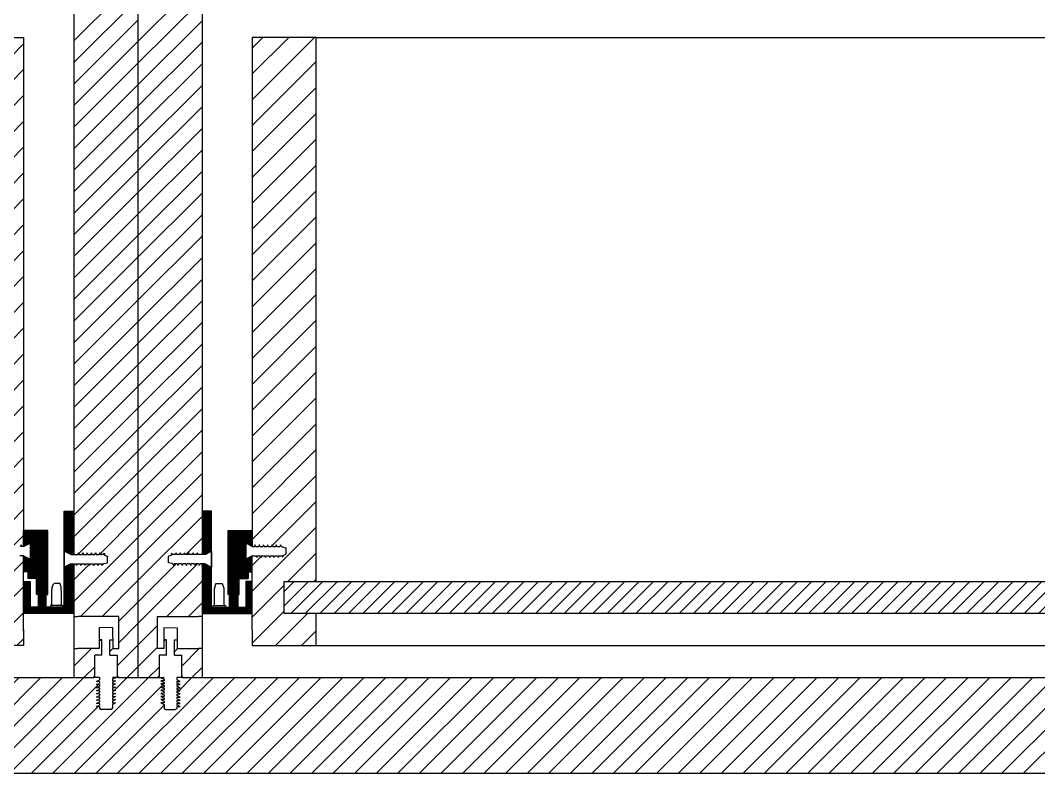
# Model space of a CAD drawing. Header units: millimetres. Extents: x 162 to 1697, y -125 to 545.
# Drawn here: x 369.55 to 401.35, y -125.15 to -101.62 of the extents above; entities that cross this region are included whole.
import ezdxf

# ---------------------------------------------------------------- set-up
doc = ezdxf.new("R2010")
doc.units = ezdxf.units.MM
doc.layers.get('0').update_dxf_attribs({"color": 255})
for name, color, linetype in [("costruzione sez cc'", 161, 'Continuous'), ('GIUNZIONI', 2, 'Continuous'), ('VITI', 2, 'Continuous')]:
    doc.layers.add(name, color=color, linetype=linetype)

msp = doc.modelspace()

# ---------------------------------------------------------------- hatches: boundary and pattern name
at = {"transparency": 33554687}
h = msp.add_hatch(dxfattribs=at)
h.set_pattern_fill('ANSI31', color=8, scale=0.18)
h.paths.add_polyline_path([(369.655, -102.151), (367.655, -102.151), (367.655, -119.151), (368.655, -119.151), (368.655, -120.151), (367.655, -120.151), (367.655, -121.151), (369.655, -121.151), (369.655, -120.651), (369.655, -118.851), (369.786, -118.851), (369.986, -118.851), (370.411, -118.851), (370.411, -117.551), (369.655, -117.551)])
edge = h.paths.add_edge_path(flags=16)
edge.add_line((368.721, -118.064), (368.606, -118.097))
edge.add_line((368.606, -118.097), (368.606, -118.283))
edge.add_spline(control_points=[(368.606, -118.283), (368.606, -118.29), (368.612, -118.298), (368.619, -118.3)], knot_values=[0, 0, 0, 0, 0.021554, 0.021554, 0.021554, 0.021554], degree=3, periodic=0)
edge.add_line((368.619, -118.3), (368.721, -118.339))
edge.add_arc((368.791, -118.151), 0.2, 249.444, 280.9611)
edge.add_line((368.829, -118.348), (368.829, -118.351))
edge.add_line((368.829, -118.351), (368.963, -118.351))
edge.add_line((368.963, -118.351), (369.097, -118.351))
edge.add_line((369.097, -118.351), (369.231, -118.351))
edge.add_line((369.231, -118.351), (369.365, -118.351))
edge.add_line((369.365, -118.351), (369.498, -118.351))
edge.add_line((369.498, -118.351), (369.655, -118.351))
edge.add_line((369.655, -118.351), (369.855, -118.451))
edge.add_line((369.855, -118.451), (369.855, -117.951))
edge.add_line((369.855, -117.951), (369.655, -118.051))
edge.add_line((369.655, -118.051), (369.587, -118.051))
edge.add_line((369.587, -118.051), (369.453, -118.051))
edge.add_line((369.453, -118.051), (369.319, -118.051))
edge.add_line((369.319, -118.051), (369.186, -118.051))
edge.add_line((369.186, -118.051), (369.052, -118.051))
edge.add_line((369.052, -118.051), (368.918, -118.051))
edge.add_line((368.918, -118.051), (368.791, -118.051))
edge.add_arc((368.791, -118.251), 0.2, 90, 91.9335)
edge.add_arc((368.791, -118.251), 0.2, 91.9335, 110.556)
h.paths.add_polyline_path([(378.795, -102.151), (376.795, -102.151), (376.795, -118.051), (376.863, -118.051), (376.874, -118.001), (376.898, -118.051), (376.997, -118.051), (377.007, -118.001), (377.032, -118.051), (377.131, -118.051), (377.141, -118.001), (377.165, -118.051), (377.264, -118.051), (377.275, -118.001), (377.299, -118.051), (377.398, -118.051), (377.409, -118.001), (377.433, -118.051), (377.532, -118.051), (377.543, -118.001), (377.567, -118.051), (377.666, -118.051), (377.676, -118.001), (377.702, -118.057), (377.844, -118.093), (377.844, -118.296), (377.751, -118.331), (377.746, -118.393), (377.718, -118.343, -0.074706), (377.659, -118.351), (377.621, -118.351), (377.614, -118.401), (377.586, -118.351), (377.487, -118.351), (377.48, -118.401), (377.452, -118.351), (377.353, -118.351), (377.347, -118.401), (377.318, -118.351), (377.219, -118.351), (377.213, -118.401), (377.184, -118.351), (377.085, -118.351), (377.079, -118.401), (377.05, -118.351), (376.952, -118.351), (376.945, -118.401), (376.917, -118.351), (376.795, -118.351), (376.795, -120.651), (376.795, -121.151), (378.795, -121.151), (378.795, -120.151), (377.795, -120.151), (377.795, -119.151), (378.795, -119.151)])
h.paths.add_polyline_path([(429.655, -102.151), (427.655, -102.151), (427.655, -119.151), (428.655, -119.151), (428.655, -120.151), (427.655, -120.151), (427.655, -121.151), (429.655, -121.151), (429.655, -120.151), (429.655, -118.351), (429.533, -118.351), (429.505, -118.401), (429.498, -118.351), (429.4, -118.351), (429.371, -118.401), (429.365, -118.351), (429.266, -118.351), (429.237, -118.401), (429.231, -118.351), (429.132, -118.351), (429.103, -118.401), (429.097, -118.351), (428.998, -118.351), (428.97, -118.401), (428.963, -118.351), (428.864, -118.351), (428.836, -118.401), (428.829, -118.351), (428.727, -118.351), (428.704, -118.393), (428.699, -118.331), (428.606, -118.296), (428.606, -118.097), (428.721, -118.064, -0.036197), (428.748, -118.056, -0.16245), (428.874, -118.07), (428.907, -118.001), (428.918, -118.051), (429.017, -118.051), (429.041, -118.001), (429.052, -118.051), (429.151, -118.051), (429.175, -118.001), (429.186, -118.051), (429.285, -118.051), (429.309, -118.001), (429.319, -118.051), (429.418, -118.051), (429.443, -118.001), (429.453, -118.051), (429.552, -118.051), (429.576, -118.001), (429.587, -118.051), (429.655, -118.051), (429.655, -117.551)])
h.paths.add_polyline_path([(318.795, -102.151), (316.795, -102.151), (316.795, -118.051), (316.863, -118.051), (316.874, -118.001), (316.898, -118.051), (316.997, -118.051), (317.007, -118.001), (317.032, -118.051), (317.131, -118.051), (317.141, -118.001), (317.165, -118.051), (317.264, -118.051), (317.275, -118.001), (317.299, -118.051), (317.398, -118.051), (317.409, -118.001), (317.433, -118.051), (317.532, -118.051), (317.543, -118.001), (317.567, -118.051), (317.666, -118.051), (317.676, -118.001), (317.702, -118.057), (317.844, -118.093), (317.844, -118.296), (317.751, -118.331), (317.746, -118.393), (317.718, -118.343, -0.074706), (317.659, -118.351), (317.621, -118.351), (317.614, -118.401), (317.586, -118.351), (317.487, -118.351), (317.48, -118.401), (317.452, -118.351), (317.353, -118.351), (317.347, -118.401), (317.318, -118.351), (317.219, -118.351), (317.213, -118.401), (317.184, -118.351), (317.085, -118.351), (317.079, -118.401), (317.05, -118.351), (316.952, -118.351), (316.945, -118.401), (316.917, -118.351), (316.795, -118.351), (316.795, -120.151), (316.795, -121.151), (318.795, -121.151), (318.795, -120.151), (317.795, -120.151), (317.795, -119.151), (318.795, -119.151)])
h = msp.add_hatch(dxfattribs=at)
h.set_pattern_fill('ANSI31', color=40, scale=0.005)
h.paths.add_polyline_path([(369.655, -117.551), (370.411, -117.551), (370.411, -118.851), (369.986, -118.851), (369.786, -118.851), (369.655, -118.851), (369.655, -118.351), (369.855, -118.451), (369.855, -117.951), (369.655, -118.051)])
h.paths.add_polyline_path([(369.786, -118.851), (369.986, -118.851), (370.411, -118.851), (370.411, -119.551), (370.361, -119.551), (370.361, -119.151), (370.111, -119.151), (370.111, -119.551), (370.061, -119.551), (370.061, -119.051), (369.786, -119.051)], flags=17)
h.paths.add_polyline_path([(369.655, -119.151), (369.855, -119.151), (369.855, -119.951), (370.102, -119.951), (370.877, -119.951), (370.925, -119.951), (370.925, -118.701), (371.125, -118.601), (371.225, -118.601), (371.225, -120.151), (370.877, -120.151), (370.102, -120.151), (369.655, -120.151)])
h.paths.add_polyline_path([(370.236, -119.151), (370.361, -119.151), (370.361, -119.551), (370.361, -119.951), (370.236, -119.951)], flags=17)
h.paths.add_polyline_path([(370.111, -119.151), (370.236, -119.151), (370.236, -119.951), (370.111, -119.951)], flags=17)
h.paths.add_polyline_path([(370.925, -116.951), (371.225, -116.951), (371.225, -118.301), (371.125, -118.301), (370.925, -118.201)])
h = msp.add_hatch(dxfattribs=at)
h.set_pattern_fill('ANSI31', color=40, scale=0.005)
h.set_pattern_definition([(45, (-57.998242, -191.819565), (-0.01122532015, 0.01122532015), [])])
h.paths.add_polyline_path([(376.795, -117.551), (376.039, -117.551), (376.039, -118.851), (376.464, -118.851), (376.664, -118.851), (376.795, -118.851), (376.795, -118.351), (376.595, -118.451), (376.595, -117.951), (376.795, -118.051)])
h.paths.add_polyline_path([(376.664, -118.851), (376.464, -118.851), (376.039, -118.851), (376.039, -119.551), (376.089, -119.551), (376.089, -119.151), (376.339, -119.151), (376.339, -119.551), (376.389, -119.551), (376.389, -119.051), (376.664, -119.051)], flags=17)
h.paths.add_polyline_path([(376.795, -119.151), (376.595, -119.151), (376.595, -119.951), (376.348, -119.951), (375.573, -119.951), (375.525, -119.951), (375.525, -118.701), (375.325, -118.601), (375.225, -118.601), (375.225, -120.151), (375.573, -120.151), (376.348, -120.151), (376.795, -120.151)])
h.paths.add_polyline_path([(376.214, -119.151), (376.089, -119.151), (376.089, -119.551), (376.089, -119.951), (376.214, -119.951)], flags=17)
h.paths.add_polyline_path([(376.339, -119.151), (376.214, -119.151), (376.214, -119.951), (376.339, -119.951)], flags=17)
h.paths.add_polyline_path([(375.525, -116.951), (375.225, -116.951), (375.225, -118.301), (375.325, -118.301), (375.525, -118.201)])
h = msp.add_hatch(dxfattribs=at)
h.set_pattern_fill('ANSI31', color=8, scale=0.15)
h.paths.add_polyline_path([(371.875, -121.451), (372.1, -121.451), (372.1, -120.966), (372.015, -120.966), (372.015, -121.246), (371.937, -121.246), (371.825, -121.246), (371.351, -121.246), (371.225, -121.246), (371.225, -122.151), (371.845, -122.151), (371.845, -122.121), (371.875, -122.121)])
h.paths.add_polyline_path([(375.225, -121.246), (375.114, -121.246), (374.64, -121.246), (374.528, -121.246), (374.45, -121.246), (374.45, -120.966), (374.365, -120.966), (374.365, -121.451), (374.59, -121.451), (374.59, -122.121), (374.62, -122.121), (374.62, -122.151), (375.225, -122.151)])
h = msp.add_hatch(dxfattribs=at)
h.set_pattern_fill('ANSI31', color=8, scale=0.15)
edge = h.paths.add_edge_path()
edge.add_line((433.225, -122.151), (432.498, -122.151))
edge.add_line((432.498, -122.151), (432.395, -122.202))
edge.add_line((432.395, -122.202), (432.395, -122.25))
edge.add_line((432.395, -122.25), (432.495, -122.251))
edge.add_line((432.495, -122.251), (432.395, -122.3))
edge.add_line((432.395, -122.3), (432.395, -122.348))
edge.add_line((432.395, -122.348), (432.495, -122.349))
edge.add_line((432.495, -122.349), (432.395, -122.398))
edge.add_line((432.395, -122.398), (432.395, -122.446))
edge.add_line((432.395, -122.446), (432.495, -122.448))
edge.add_line((432.495, -122.448), (432.395, -122.496))
edge.add_line((432.395, -122.496), (432.395, -122.544))
edge.add_line((432.395, -122.544), (432.495, -122.546))
edge.add_line((432.495, -122.546), (432.395, -122.594))
edge.add_line((432.395, -122.594), (432.395, -122.642))
edge.add_line((432.395, -122.642), (432.495, -122.644))
edge.add_line((432.495, -122.644), (432.395, -122.692))
edge.add_line((432.395, -122.692), (432.395, -122.74))
edge.add_line((432.395, -122.74), (432.495, -122.742))
edge.add_line((432.495, -122.742), (432.395, -122.79))
edge.add_line((432.395, -122.79), (432.395, -122.838))
edge.add_line((432.395, -122.838), (432.495, -122.84))
edge.add_line((432.495, -122.84), (432.395, -122.889))
edge.add_line((432.395, -122.889), (432.395, -122.937))
edge.add_line((432.395, -122.937), (432.495, -122.938))
edge.add_line((432.495, -122.938), (432.395, -122.987))
edge.add_line((432.395, -122.987), (432.395, -123.129))
edge.add_spline(control_points=[(432.395, -123.105), (432.395, -123.128), (432.368, -123.151), (432.345, -123.151)], knot_values=[0, 0, 0, 0, 0.068355, 0.068355, 0.068355, 0.068355], degree=3, periodic=0)
edge.add_line((432.345, -123.151), (432.019, -123.151))
edge.add_spline(control_points=[(432.045, -123.151), (432.022, -123.151), (431.995, -123.128), (431.995, -123.105)], knot_values=[0, 0, 0, 0, 0.068355, 0.068355, 0.068355, 0.068355], degree=3, periodic=0)
edge.add_line((431.971, -123.058), (431.895, -123.055))
edge.add_line((431.895, -123.055), (431.995, -123.008))
edge.add_line((431.995, -123.008), (431.995, -122.96))
edge.add_line((431.995, -122.96), (431.895, -122.957))
edge.add_line((431.895, -122.957), (431.995, -122.91))
edge.add_line((431.995, -122.91), (431.995, -122.862))
edge.add_line((431.995, -122.862), (431.895, -122.859))
edge.add_line((431.895, -122.859), (431.995, -122.812))
edge.add_line((431.995, -122.812), (431.995, -122.764))
edge.add_line((431.995, -122.764), (431.895, -122.761))
edge.add_line((431.895, -122.761), (431.995, -122.714))
edge.add_line((431.995, -122.714), (431.995, -122.666))
edge.add_line((431.995, -122.666), (431.895, -122.663))
edge.add_line((431.895, -122.663), (431.995, -122.615))
edge.add_line((431.995, -122.615), (431.995, -122.567))
edge.add_line((431.995, -122.567), (431.895, -122.565))
edge.add_line((431.895, -122.565), (431.995, -122.517))
edge.add_line((431.995, -122.517), (431.995, -122.469))
edge.add_line((431.995, -122.469), (431.895, -122.467))
edge.add_line((431.895, -122.467), (431.995, -122.419))
edge.add_line((431.995, -122.419), (431.995, -122.371))
edge.add_line((431.995, -122.371), (431.895, -122.368))
edge.add_line((431.895, -122.368), (431.995, -122.321))
edge.add_line((431.995, -122.321), (431.995, -122.273))
edge.add_line((431.995, -122.273), (431.895, -122.27))
edge.add_line((431.895, -122.27), (431.995, -122.223))
edge.add_line((431.995, -122.223), (431.995, -122.151))
edge.add_line((431.995, -122.151), (431.815, -122.151))
edge.add_line((431.815, -122.151), (431.225, -122.151))
edge.add_line((431.225, -122.151), (374.62, -122.151))
edge.add_line((374.62, -122.151), (374.59, -122.151))
edge.add_line((374.59, -122.151), (374.44, -122.151))
edge.add_line((374.44, -122.151), (374.44, -122.223))
edge.add_line((374.44, -122.223), (374.54, -122.27))
edge.add_line((374.54, -122.27), (374.44, -122.273))
edge.add_line((374.44, -122.273), (374.44, -122.321))
edge.add_line((374.44, -122.321), (374.54, -122.368))
edge.add_line((374.54, -122.368), (374.44, -122.371))
edge.add_line((374.44, -122.371), (374.44, -122.419))
edge.add_line((374.44, -122.419), (374.54, -122.467))
edge.add_line((374.54, -122.467), (374.44, -122.469))
edge.add_line((374.44, -122.469), (374.44, -122.517))
edge.add_line((374.44, -122.517), (374.54, -122.565))
edge.add_line((374.54, -122.565), (374.44, -122.567))
edge.add_line((374.44, -122.567), (374.44, -122.615))
edge.add_line((374.44, -122.615), (374.54, -122.663))
edge.add_line((374.54, -122.663), (374.44, -122.666))
edge.add_line((374.44, -122.666), (374.44, -122.714))
edge.add_line((374.44, -122.714), (374.54, -122.761))
edge.add_line((374.54, -122.761), (374.44, -122.764))
edge.add_line((374.44, -122.764), (374.44, -122.812))
edge.add_line((374.44, -122.812), (374.54, -122.859))
edge.add_line((374.54, -122.859), (374.44, -122.862))
edge.add_line((374.44, -122.862), (374.44, -122.91))
edge.add_line((374.44, -122.91), (374.54, -122.957))
edge.add_line((374.54, -122.957), (374.44, -122.96))
edge.add_line((374.44, -122.96), (374.44, -123.008))
edge.add_line((374.44, -123.008), (374.54, -123.055))
edge.add_line((374.54, -123.055), (374.44, -123.058))
edge.add_line((374.44, -123.058), (374.44, -123.129))
edge.add_spline(control_points=[(374.44, -123.105), (374.44, -123.128), (374.413, -123.151), (374.39, -123.151)], knot_values=[0, 0, 0, 0, 0.068355, 0.068355, 0.068355, 0.068355], degree=3, periodic=0)
edge.add_line((374.39, -123.151), (374.064, -123.151))
edge.add_spline(control_points=[(374.09, -123.151), (374.067, -123.151), (374.04, -123.128), (374.04, -123.105)], knot_values=[0, 0, 0, 0, 0.068355, 0.068355, 0.068355, 0.068355], degree=3, periodic=0)
edge.add_line((374.04, -123.105), (374.04, -122.987))
edge.add_line((374.04, -122.987), (373.94, -122.938))
edge.add_line((373.94, -122.938), (374.04, -122.937))
edge.add_line((374.04, -122.937), (374.04, -122.889))
edge.add_line((374.04, -122.889), (373.94, -122.84))
edge.add_line((373.94, -122.84), (374.04, -122.838))
edge.add_line((374.04, -122.838), (374.04, -122.79))
edge.add_line((374.04, -122.79), (373.94, -122.742))
edge.add_line((373.94, -122.742), (374.04, -122.74))
edge.add_line((374.04, -122.74), (374.04, -122.692))
edge.add_line((374.04, -122.692), (373.94, -122.644))
edge.add_line((373.94, -122.644), (374.04, -122.642))
edge.add_line((374.04, -122.642), (374.04, -122.594))
edge.add_line((374.04, -122.594), (373.94, -122.546))
edge.add_line((373.94, -122.546), (374.04, -122.544))
edge.add_line((374.04, -122.544), (374.04, -122.496))
edge.add_line((374.04, -122.496), (373.94, -122.448))
edge.add_line((373.94, -122.448), (374.04, -122.446))
edge.add_line((374.04, -122.446), (374.04, -122.398))
edge.add_line((374.04, -122.398), (373.94, -122.349))
edge.add_line((373.94, -122.349), (374.04, -122.348))
edge.add_line((374.04, -122.348), (374.04, -122.3))
edge.add_line((374.04, -122.3), (373.94, -122.251))
edge.add_line((373.94, -122.251), (374.04, -122.25))
edge.add_line((374.04, -122.25), (374.04, -122.202))
edge.add_line((374.04, -122.202), (373.937, -122.151))
edge.add_line((373.937, -122.151), (373.86, -122.151))
edge.add_line((373.86, -122.151), (372.528, -122.151))
edge.add_line((372.528, -122.151), (372.425, -122.202))
edge.add_line((372.425, -122.202), (372.425, -122.25))
edge.add_line((372.425, -122.25), (372.525, -122.251))
edge.add_line((372.525, -122.251), (372.425, -122.3))
edge.add_line((372.425, -122.3), (372.425, -122.348))
edge.add_line((372.425, -122.348), (372.525, -122.349))
edge.add_line((372.525, -122.349), (372.425, -122.398))
edge.add_line((372.425, -122.398), (372.425, -122.446))
edge.add_line((372.425, -122.446), (372.525, -122.448))
edge.add_line((372.525, -122.448), (372.425, -122.496))
edge.add_line((372.425, -122.496), (372.425, -122.544))
edge.add_line((372.425, -122.544), (372.525, -122.546))
edge.add_line((372.525, -122.546), (372.425, -122.594))
edge.add_line((372.425, -122.594), (372.425, -122.642))
edge.add_line((372.425, -122.642), (372.525, -122.644))
edge.add_line((372.525, -122.644), (372.425, -122.692))
edge.add_line((372.425, -122.692), (372.425, -122.74))
edge.add_line((372.425, -122.74), (372.525, -122.742))
edge.add_line((372.525, -122.742), (372.425, -122.79))
edge.add_line((372.425, -122.79), (372.425, -122.838))
edge.add_line((372.425, -122.838), (372.525, -122.84))
edge.add_line((372.525, -122.84), (372.425, -122.889))
edge.add_line((372.425, -122.889), (372.425, -122.937))
edge.add_line((372.425, -122.937), (372.525, -122.938))
edge.add_line((372.525, -122.938), (372.425, -122.987))
edge.add_line((372.425, -122.987), (372.425, -123.129))
edge.add_spline(control_points=[(372.425, -123.105), (372.425, -123.128), (372.398, -123.151), (372.375, -123.151)], knot_values=[0, 0, 0, 0, 0.068355, 0.068355, 0.068355, 0.068355], degree=3, periodic=0)
edge.add_line((372.375, -123.151), (372.049, -123.151))
edge.add_spline(control_points=[(372.075, -123.151), (372.052, -123.151), (372.025, -123.128), (372.025, -123.105)], knot_values=[0, 0, 0, 0, 0.068355, 0.068355, 0.068355, 0.068355], degree=3, periodic=0)
edge.add_line((372.001, -123.058), (371.925, -123.055))
edge.add_line((371.925, -123.055), (372.025, -123.008))
edge.add_line((372.025, -123.008), (372.025, -122.96))
edge.add_line((372.025, -122.96), (371.925, -122.957))
edge.add_line((371.925, -122.957), (372.025, -122.91))
edge.add_line((372.025, -122.91), (372.025, -122.862))
edge.add_line((372.025, -122.862), (371.925, -122.859))
edge.add_line((371.925, -122.859), (372.025, -122.812))
edge.add_line((372.025, -122.812), (372.025, -122.764))
edge.add_line((372.025, -122.764), (371.925, -122.761))
edge.add_line((371.925, -122.761), (372.025, -122.714))
edge.add_line((372.025, -122.714), (372.025, -122.666))
edge.add_line((372.025, -122.666), (371.925, -122.663))
edge.add_line((371.925, -122.663), (372.025, -122.615))
edge.add_line((372.025, -122.615), (372.025, -122.567))
edge.add_line((372.025, -122.567), (371.925, -122.565))
edge.add_line((371.925, -122.565), (372.025, -122.517))
edge.add_line((372.025, -122.517), (372.025, -122.469))
edge.add_line((372.025, -122.469), (371.925, -122.467))
edge.add_line((371.925, -122.467), (372.025, -122.419))
edge.add_line((372.025, -122.419), (372.025, -122.371))
edge.add_line((372.025, -122.371), (371.925, -122.368))
edge.add_line((371.925, -122.368), (372.025, -122.321))
edge.add_line((372.025, -122.321), (372.025, -122.273))
edge.add_line((372.025, -122.273), (371.925, -122.27))
edge.add_line((371.925, -122.27), (372.025, -122.223))
edge.add_line((372.025, -122.223), (372.025, -122.151))
edge.add_line((372.025, -122.151), (371.845, -122.151))
edge.add_line((371.845, -122.151), (314.605, -122.151))
edge.add_line((314.605, -122.151), (314.425, -122.151))
edge.add_line((314.425, -122.151), (314.425, -122.223))
edge.add_line((314.425, -122.223), (314.525, -122.27))
edge.add_line((314.525, -122.27), (314.425, -122.273))
edge.add_line((314.425, -122.273), (314.425, -122.321))
edge.add_line((314.425, -122.321), (314.525, -122.368))
edge.add_line((314.525, -122.368), (314.425, -122.371))
edge.add_line((314.425, -122.371), (314.425, -122.419))
edge.add_line((314.425, -122.419), (314.525, -122.467))
edge.add_line((314.525, -122.467), (314.425, -122.469))
edge.add_line((314.425, -122.469), (314.425, -122.517))
edge.add_line((314.425, -122.517), (314.525, -122.565))
edge.add_line((314.525, -122.565), (314.425, -122.567))
edge.add_line((314.425, -122.567), (314.425, -122.615))
edge.add_line((314.425, -122.615), (314.525, -122.663))
edge.add_line((314.525, -122.663), (314.425, -122.666))
edge.add_line((314.425, -122.666), (314.425, -122.714))
edge.add_line((314.425, -122.714), (314.525, -122.761))
edge.add_line((314.525, -122.761), (314.425, -122.764))
edge.add_line((314.425, -122.764), (314.425, -122.812))
edge.add_line((314.425, -122.812), (314.525, -122.859))
edge.add_line((314.525, -122.859), (314.425, -122.862))
edge.add_line((314.425, -122.862), (314.425, -122.91))
edge.add_line((314.425, -122.91), (314.525, -122.957))
edge.add_line((314.525, -122.957), (314.425, -122.96))
edge.add_line((314.425, -122.96), (314.425, -123.008))
edge.add_line((314.425, -123.008), (314.525, -123.055))
edge.add_line((314.525, -123.055), (314.425, -123.058))
edge.add_line((314.425, -123.058), (314.425, -123.129))
edge.add_spline(control_points=[(314.425, -123.105), (314.425, -123.128), (314.398, -123.151), (314.375, -123.151)], knot_values=[0, 0, 0, 0, 0.068355, 0.068355, 0.068355, 0.068355], degree=3, periodic=0)
edge.add_line((314.375, -123.151), (314.049, -123.151))
edge.add_spline(control_points=[(314.075, -123.151), (314.052, -123.151), (314.025, -123.128), (314.025, -123.105)], knot_values=[0, 0, 0, 0, 0.068355, 0.068355, 0.068355, 0.068355], degree=3, periodic=0)
edge.add_line((314.025, -123.105), (314.025, -122.987))
edge.add_line((314.025, -122.987), (313.925, -122.938))
edge.add_line((313.925, -122.938), (314.025, -122.937))
edge.add_line((314.025, -122.937), (314.025, -122.889))
edge.add_line((314.025, -122.889), (313.925, -122.84))
edge.add_line((313.925, -122.84), (314.025, -122.838))
edge.add_line((314.025, -122.838), (314.025, -122.79))
edge.add_line((314.025, -122.79), (313.925, -122.742))
edge.add_line((313.925, -122.742), (314.025, -122.74))
edge.add_line((314.025, -122.74), (314.025, -122.692))
edge.add_line((314.025, -122.692), (313.925, -122.644))
edge.add_line((313.925, -122.644), (314.025, -122.642))
edge.add_line((314.025, -122.642), (314.025, -122.594))
edge.add_line((314.025, -122.594), (313.925, -122.546))
edge.add_line((313.925, -122.546), (314.025, -122.544))
edge.add_line((314.025, -122.544), (314.025, -122.496))
edge.add_line((314.025, -122.496), (313.925, -122.448))
edge.add_line((313.925, -122.448), (314.025, -122.446))
edge.add_line((314.025, -122.446), (314.025, -122.398))
edge.add_line((314.025, -122.398), (313.925, -122.349))
edge.add_line((313.925, -122.349), (314.025, -122.348))
edge.add_line((314.025, -122.348), (314.025, -122.3))
edge.add_line((314.025, -122.3), (313.925, -122.251))
edge.add_line((313.925, -122.251), (314.025, -122.25))
edge.add_line((314.025, -122.25), (314.025, -122.202))
edge.add_line((314.025, -122.202), (313.922, -122.151))
edge.add_line((313.922, -122.151), (313.845, -122.151))
edge.add_line((313.845, -122.151), (313.225, -122.151))
edge.add_line((313.225, -122.151), (313.225, -125.151))
edge.add_line((313.225, -125.151), (433.225, -125.151))
edge.add_line((433.225, -125.151), (433.225, -122.151))
at = {"layer": "costruzione sez cc'", "transparency": 33554687}
h = msp.add_hatch(dxfattribs=at)
h.set_pattern_fill('ANSI31', color=8, scale=0.1)
h.set_pattern_definition([(45, (2.30176, -192.31956), (-0.2245064, 0.2245064), [])])
h.paths.add_polyline_path([(428.655, -120.151), (428.655, -119.151), (427.655, -119.151), (377.795, -119.151), (377.795, -120.151), (378.795, -120.151)])

# ---------------------------------------------------------------- linework, layer by layer
for p, q in [((373.225, -92.151), (373.225, -122.151)), ((371.225, -100.392), (371.225, -118.301)), ((375.225, -100.392), (375.225, -118.301)), ((367.655, -102.151), (369.655, -102.151)), ((369.655, -102.151), (369.655, -118.051)), ((378.795, -102.151), (376.795, -102.151)), ((376.795, -102.151), (376.795, -118.051)), ((378.795, -119.151), (378.795, -102.151)), ((370.925, -119.951), (370.925, -116.951)), ((370.925, -116.951), (371.225, -116.951)), ((375.525, -116.951), (375.225, -116.951)), ((375.525, -119.951), (375.525, -116.951)), ((370.411, -117.551), (369.655, -117.551)), ((369.655, -118.051), (369.655, -117.551)), ((369.655, -118.051), (369.655, -117.551)), ((370.411, -119.551), (370.411, -117.551)), ((376.039, -119.551), (376.039, -117.551)), ((376.039, -117.551), (376.795, -117.551)), ((376.795, -118.051), (376.795, -117.551)), ((369.655, -118.851), (369.655, -118.351)), ((369.655, -120.69), (369.655, -118.351)), ((371.225, -118.601), (371.225, -122.151)), ((375.225, -118.601), (375.225, -122.151)), ((376.795, -120.651), (376.795, -118.351)), ((369.786, -118.851), (369.655, -118.851)), ((369.786, -118.851), (369.786, -119.051)), ((369.986, -118.851), (369.786, -118.851)), ((369.986, -118.851), (370.411, -118.851)), ((376.464, -118.851), (376.039, -118.851)), ((376.464, -118.851), (376.664, -118.851)), ((376.664, -118.851), (376.664, -119.051)), ((376.664, -118.851), (376.795, -118.851)), ((369.655, -120.151), (369.655, -119.151)), ((369.655, -119.151), (369.855, -119.151)), ((370.061, -119.051), (369.786, -119.051)), ((369.855, -119.151), (369.855, -119.951)), ((370.061, -119.551), (370.061, -119.051)), ((370.361, -119.151), (370.111, -119.151)), ((370.111, -119.151), (370.111, -119.951)), ((370.236, -119.151), (370.236, -119.951)), ((370.361, -119.951), (370.361, -119.151)), ((370.544, -119.339), (370.586, -119.226)), ((370.789, -119.213), (370.603, -119.213)), ((370.822, -119.328), (370.794, -119.218)), ((375.628, -119.328), (375.656, -119.218)), ((375.661, -119.213), (375.847, -119.213)), ((375.906, -119.339), (375.864, -119.226)), ((376.089, -119.951), (376.089, -119.151)), ((376.089, -119.151), (376.339, -119.151)), ((376.214, -119.151), (376.214, -119.951)), ((376.339, -119.151), (376.339, -119.951)), ((376.389, -119.551), (376.389, -119.051)), ((376.389, -119.051), (376.664, -119.051)), ((376.795, -119.151), (376.595, -119.151)), ((376.595, -119.151), (376.595, -119.951)), ((376.795, -120.151), (376.795, -119.151)), ((377.795, -120.151), (377.795, -119.151)), ((377.795, -119.151), (427.655, -119.151)), ((370.111, -119.551), (370.061, -119.551)), ((370.361, -119.551), (370.411, -119.551)), ((370.535, -119.472), (370.535, -119.398)), ((370.535, -119.605), (370.535, -119.472)), ((370.835, -119.49), (370.83, -119.356)), ((370.835, -119.624), (370.835, -119.49)), ((375.615, -119.49), (375.62, -119.356)), ((375.615, -119.624), (375.615, -119.49)), ((375.915, -119.472), (375.915, -119.398)), ((375.915, -119.605), (375.915, -119.472)), ((376.089, -119.551), (376.039, -119.551)), ((376.339, -119.551), (376.389, -119.551)), ((370.535, -119.739), (370.535, -119.605)), ((370.535, -119.873), (370.535, -119.739)), ((370.535, -119.901), (370.535, -119.873)), ((370.835, -119.758), (370.835, -119.624)), ((370.835, -119.892), (370.835, -119.758)), ((370.835, -119.892), (370.835, -119.901)), ((375.615, -119.758), (375.615, -119.624)), ((375.615, -119.892), (375.615, -119.758)), ((375.615, -119.892), (375.615, -119.901)), ((375.915, -119.739), (375.915, -119.605)), ((375.915, -119.873), (375.915, -119.739)), ((375.915, -119.901), (375.915, -119.873)), ((371.225, -120.151), (369.655, -120.151)), ((370.102, -120.151), (369.655, -120.151)), ((370.102, -119.951), (369.855, -119.951)), ((370.877, -119.951), (370.102, -119.951)), ((370.877, -120.151), (370.102, -120.151)), ((370.111, -119.951), (370.361, -119.951)), ((370.88, -119.901), (370.489, -119.901)), ((370.489, -119.901), (370.489, -119.951)), ((370.925, -119.951), (370.835, -119.951)), ((370.877, -119.951), (370.925, -119.951)), ((371.225, -120.151), (370.877, -120.151)), ((370.88, -119.951), (370.88, -119.901)), ((371.225, -120.151), (371.225, -120.238)), ((375.225, -120.151), (375.573, -120.151)), ((375.573, -119.951), (375.525, -119.951)), ((375.525, -119.951), (375.615, -119.951)), ((375.57, -119.951), (375.57, -119.901)), ((375.57, -119.901), (375.961, -119.901)), ((375.573, -119.951), (376.348, -119.951)), ((375.573, -120.151), (376.348, -120.151)), ((375.961, -119.901), (375.961, -119.951)), ((376.339, -119.951), (376.089, -119.951)), ((376.348, -119.951), (376.595, -119.951)), ((376.348, -120.151), (376.795, -120.151)), ((378.795, -120.151), (377.795, -120.151)), ((378.795, -121.151), (378.795, -120.151)), ((428.655, -120.151), (378.795, -120.151)), ((369.655, -120.651), (369.655, -121.151)), ((376.795, -120.651), (376.795, -121.151)), ((369.655, -121.151), (367.655, -121.151)), ((376.795, -121.151), (378.795, -121.151)), ((314.605, -122.151), (371.845, -122.151)), ((372.605, -122.151), (373.86, -122.151)), ((374.62, -122.151), (431.995, -122.151)), ((433.225, -125.151), (313.225, -125.151))]:
    msp.add_line(p, q)
at = {"color": 8, "linetype": 'Continuous', "transparency": 33554687}
for p, q in [((371.225, -102.259), (373.225, -100.259)), ((373.225, -102.28), (375.113, -100.392)), ((371.225, -102.933), (373.225, -100.933)), ((373.225, -102.953), (375.225, -100.953)), ((371.225, -103.606), (373.225, -101.606)), ((373.225, -103.627), (375.225, -101.627)), ((371.225, -104.28), (373.225, -102.28)), ((373.225, -104.3), (375.225, -102.3)), ((371.225, -104.953), (373.225, -102.953)), ((373.225, -104.974), (375.225, -102.974)), ((371.225, -105.627), (373.225, -103.627)), ((373.225, -105.647), (375.225, -103.647)), ((371.225, -106.3), (373.225, -104.3)), ((373.225, -106.321), (375.225, -104.321)), ((371.225, -106.974), (373.225, -104.974)), ((373.225, -106.994), (375.225, -104.994)), ((371.225, -107.647), (373.225, -105.647)), ((373.225, -107.668), (375.225, -105.668)), ((371.225, -108.321), (373.225, -106.321)), ((373.225, -108.341), (375.225, -106.341)), ((371.225, -108.994), (373.225, -106.994)), ((373.225, -109.015), (375.225, -107.015)), ((371.225, -109.668), (373.225, -107.668)), ((373.225, -109.688), (375.225, -107.688)), ((371.225, -110.341), (373.225, -108.341)), ((373.225, -110.362), (375.225, -108.362)), ((371.225, -111.015), (373.225, -109.015)), ((373.225, -111.035), (375.225, -109.035)), ((371.225, -111.688), (373.225, -109.688)), ((373.225, -111.709), (375.225, -109.709)), ((371.225, -112.362), (373.225, -110.362)), ((373.225, -112.382), (375.225, -110.382)), ((371.225, -113.035), (373.225, -111.035)), ((373.225, -113.056), (375.225, -111.056)), ((371.225, -113.709), (373.225, -111.709)), ((373.225, -113.729), (375.225, -111.729)), ((371.225, -114.382), (373.225, -112.382)), ((373.225, -114.403), (375.225, -112.403)), ((371.225, -115.056), (373.225, -113.056)), ((373.225, -115.076), (375.225, -113.076)), ((371.225, -115.729), (373.225, -113.729)), ((373.225, -115.75), (375.225, -113.75)), ((371.225, -116.403), (373.225, -114.403)), ((373.225, -116.423), (375.225, -114.423)), ((371.225, -117.076), (373.225, -115.076)), ((373.225, -117.097), (375.225, -115.097)), ((371.225, -117.75), (373.225, -115.75)), ((373.225, -117.771), (375.225, -115.771)), ((371.347, -118.301), (373.225, -116.423)), ((373.225, -118.444), (375.225, -116.444)), ((372.021, -118.301), (373.225, -117.097)), ((373.225, -119.118), (375.225, -117.118)), ((371.225, -119.771), (373.225, -117.771)), ((374.715, -118.301), (375.225, -117.791)), ((371.225, -119.097), (371.721, -118.601)), ((371.431, -120.238), (373.225, -118.444)), ((373.225, -119.791), (374.415, -118.601)), ((373.225, -120.465), (375.088, -118.601)), ((372.105, -120.238), (373.225, -119.118)), ((374.126, -120.238), (375.225, -119.138)), ((372.625, -120.391), (373.225, -119.791)), ((374.799, -120.238), (375.225, -119.812)), ((372.625, -121.065), (373.225, -120.465)), ((373.225, -121.138), (373.84, -120.523)), ((372.575, -121.788), (373.225, -121.138)), ((374.031, -121.006), (374.071, -120.966)), ((372.35, -121.34), (372.444, -121.246)), ((373.225, -121.812), (373.84, -121.197)), ((372.885, -122.151), (373.225, -121.812)), ((373.559, -122.151), (373.873, -121.837))]:
    msp.add_line(p, q, dxfattribs=at)
for centre, start, end in [((370.735, -119.398), 162.9104, 180), ((370.635, -119.398), 12.2639, 20.556), ((375.815, -119.398), 159.444, 167.7361), ((375.715, -119.398), 0, 17.0896)]:
    msp.add_arc(centre, 0.2, start, end)
for points in [[(370.586, -119.226), (370.589, -119.219), (370.596, -119.213), (370.603, -119.213)], [(370.794, -119.218), (370.794, -119.215), (370.792, -119.213), (370.789, -119.213)], [(375.656, -119.218), (375.656, -119.215), (375.658, -119.213), (375.661, -119.213)], [(375.864, -119.226), (375.861, -119.219), (375.854, -119.213), (375.847, -119.213)]]:
    msp.add_open_spline(points, degree=3)
at = {"layer": 'GIUNZIONI'}
for p, q in [((378.795, -102.151), (427.655, -102.151)), ((371.225, -120.238), (371.351, -120.238)), ((371.822, -120.238), (371.351, -120.238)), ((372.625, -120.238), (371.822, -120.238)), ((372.625, -120.364), (372.625, -120.238)), ((372.625, -121.246), (372.625, -120.364)), ((373.84, -120.364), (373.84, -120.238)), ((373.84, -120.238), (374.644, -120.238)), ((373.84, -121.246), (373.84, -120.364)), ((374.644, -120.238), (375.114, -120.238)), ((375.24, -120.238), (375.114, -120.238)), ((372.433, -120.59), (372.015, -120.592)), ((372.015, -120.592), (372.015, -121.246)), ((372.433, -120.59), (372.435, -121.246)), ((374.032, -120.59), (374.03, -121.246)), ((374.032, -120.59), (374.45, -120.592)), ((374.45, -120.592), (374.45, -121.246)), ((372.1, -120.966), (372.015, -120.966)), ((372.1, -121.451), (372.1, -120.966)), ((372.35, -121.451), (372.35, -120.966)), ((372.35, -120.966), (372.434, -120.966)), ((374.115, -120.966), (374.031, -120.966)), ((374.115, -121.451), (374.115, -120.966)), ((374.365, -120.966), (374.45, -120.966)), ((374.365, -121.451), (374.365, -120.966)), ((378.795, -121.151), (427.655, -121.151)), ((371.225, -121.246), (371.351, -121.246)), ((371.825, -121.246), (371.351, -121.246)), ((371.937, -121.246), (371.825, -121.246)), ((372.015, -121.246), (371.937, -121.246)), ((372.435, -121.246), (372.625, -121.246)), ((374.03, -121.246), (373.84, -121.246)), ((374.45, -121.246), (374.528, -121.246)), ((374.528, -121.246), (374.64, -121.246)), ((374.64, -121.246), (375.114, -121.246)), ((375.24, -121.246), (375.114, -121.246))]:
    msp.add_line(p, q, dxfattribs=at)
at = {"layer": 'VITI'}
for p, q in [((369.655, -118.051), (369.855, -117.951)), ((369.855, -117.951), (369.855, -118.451)), ((376.795, -118.051), (376.595, -117.951)), ((376.595, -117.951), (376.595, -118.451)), ((369.552, -118.051), (369.576, -118.001)), ((369.576, -118.001), (369.587, -118.051)), ((369.655, -118.051), (369.587, -118.051)), ((370.925, -118.201), (370.925, -118.326)), ((371.125, -118.301), (370.925, -118.201)), ((371.125, -118.301), (371.225, -118.301)), ((371.225, -118.301), (371.346, -118.301)), ((371.346, -118.301), (371.375, -118.251)), ((371.375, -118.251), (371.381, -118.301)), ((371.381, -118.301), (371.48, -118.301)), ((371.48, -118.301), (371.509, -118.251)), ((371.509, -118.251), (371.515, -118.301)), ((371.515, -118.301), (371.614, -118.301)), ((371.614, -118.301), (371.643, -118.251)), ((371.643, -118.251), (371.649, -118.301)), ((371.649, -118.301), (371.748, -118.301)), ((371.748, -118.301), (371.776, -118.251)), ((371.776, -118.251), (371.783, -118.301)), ((371.783, -118.301), (371.881, -118.301)), ((371.881, -118.301), (371.91, -118.251)), ((371.91, -118.251), (371.916, -118.301)), ((371.916, -118.301), (372.015, -118.301)), ((372.015, -118.301), (372.044, -118.251)), ((372.044, -118.251), (372.05, -118.301)), ((372.05, -118.301), (372.089, -118.301)), ((372.147, -118.31), (372.176, -118.26)), ((372.176, -118.26), (372.18, -118.322)), ((374.274, -118.26), (374.27, -118.322)), ((374.302, -118.31), (374.274, -118.26)), ((374.4, -118.301), (374.361, -118.301)), ((374.406, -118.251), (374.4, -118.301)), ((374.435, -118.301), (374.406, -118.251)), ((374.534, -118.301), (374.435, -118.301)), ((374.54, -118.251), (374.534, -118.301)), ((374.569, -118.301), (374.54, -118.251)), ((374.667, -118.301), (374.569, -118.301)), ((374.674, -118.251), (374.667, -118.301)), ((374.702, -118.301), (374.674, -118.251)), ((374.801, -118.301), (374.702, -118.301)), ((374.807, -118.251), (374.801, -118.301)), ((374.836, -118.301), (374.807, -118.251)), ((374.935, -118.301), (374.836, -118.301)), ((374.941, -118.251), (374.935, -118.301)), ((374.97, -118.301), (374.941, -118.251)), ((375.069, -118.301), (374.97, -118.301)), ((375.075, -118.251), (375.069, -118.301)), ((375.104, -118.301), (375.075, -118.251)), ((375.225, -118.301), (375.104, -118.301)), ((375.325, -118.301), (375.225, -118.301)), ((375.325, -118.301), (375.525, -118.201)), ((375.525, -118.201), (375.525, -118.326)), ((376.795, -118.051), (376.863, -118.051)), ((376.874, -118.001), (376.863, -118.051)), ((376.898, -118.051), (376.874, -118.001)), ((376.898, -118.051), (376.997, -118.051)), ((377.007, -118.001), (376.997, -118.051)), ((377.032, -118.051), (377.007, -118.001)), ((377.032, -118.051), (377.131, -118.051)), ((377.141, -118.001), (377.131, -118.051)), ((377.165, -118.051), (377.141, -118.001)), ((377.165, -118.051), (377.264, -118.051)), ((377.275, -118.001), (377.264, -118.051)), ((377.299, -118.051), (377.275, -118.001)), ((377.299, -118.051), (377.398, -118.051)), ((377.409, -118.001), (377.398, -118.051)), ((377.433, -118.051), (377.409, -118.001)), ((377.433, -118.051), (377.532, -118.051)), ((377.543, -118.001), (377.532, -118.051)), ((377.567, -118.051), (377.543, -118.001)), ((377.567, -118.051), (377.659, -118.051)), ((377.676, -118.001), (377.666, -118.051)), ((377.702, -118.056), (377.676, -118.001)), ((377.729, -118.064), (377.84, -118.092)), ((377.751, -118.331), (377.831, -118.3)), ((377.844, -118.097), (377.844, -118.283)), ((369.655, -118.351), (369.533, -118.351)), ((369.655, -118.351), (369.855, -118.451)), ((370.925, -118.326), (370.925, -118.576)), ((370.925, -118.576), (370.925, -118.701)), ((371.125, -118.601), (370.925, -118.701)), ((371.125, -118.601), (371.225, -118.601)), ((371.225, -118.601), (371.293, -118.601)), ((371.303, -118.651), (371.293, -118.601)), ((371.327, -118.601), (371.303, -118.651)), ((371.327, -118.601), (371.426, -118.601)), ((371.437, -118.651), (371.426, -118.601)), ((371.461, -118.601), (371.437, -118.651)), ((371.461, -118.601), (371.56, -118.601)), ((371.571, -118.651), (371.56, -118.601)), ((371.595, -118.601), (371.571, -118.651)), ((371.595, -118.601), (371.694, -118.601)), ((371.705, -118.651), (371.694, -118.601)), ((371.729, -118.601), (371.705, -118.651)), ((371.729, -118.601), (371.828, -118.601)), ((371.838, -118.651), (371.828, -118.601)), ((371.863, -118.601), (371.838, -118.651)), ((371.863, -118.601), (371.962, -118.601)), ((371.972, -118.651), (371.962, -118.601)), ((371.996, -118.601), (371.972, -118.651)), ((371.996, -118.601), (372.089, -118.601)), ((372.106, -118.651), (372.095, -118.601)), ((372.131, -118.597), (372.106, -118.651)), ((372.159, -118.589), (372.269, -118.561)), ((372.18, -118.322), (372.261, -118.353)), ((372.274, -118.556), (372.274, -118.37)), ((374.176, -118.556), (374.176, -118.37)), ((374.291, -118.589), (374.181, -118.561)), ((374.27, -118.322), (374.189, -118.353)), ((374.319, -118.597), (374.344, -118.651)), ((374.344, -118.651), (374.354, -118.601)), ((374.453, -118.601), (374.361, -118.601)), ((374.453, -118.601), (374.478, -118.651)), ((374.478, -118.651), (374.488, -118.601)), ((374.587, -118.601), (374.488, -118.601)), ((374.587, -118.601), (374.612, -118.651)), ((374.612, -118.651), (374.622, -118.601)), ((374.721, -118.601), (374.622, -118.601)), ((374.721, -118.601), (374.745, -118.651)), ((374.745, -118.651), (374.756, -118.601)), ((374.855, -118.601), (374.756, -118.601)), ((374.855, -118.601), (374.879, -118.651)), ((374.879, -118.651), (374.89, -118.601)), ((374.989, -118.601), (374.89, -118.601)), ((374.989, -118.601), (375.013, -118.651)), ((375.013, -118.651), (375.024, -118.601)), ((375.123, -118.601), (375.024, -118.601)), ((375.123, -118.601), (375.147, -118.651)), ((375.147, -118.651), (375.157, -118.601)), ((375.225, -118.601), (375.157, -118.601)), ((375.325, -118.601), (375.225, -118.601)), ((375.325, -118.601), (375.525, -118.701)), ((375.525, -118.326), (375.525, -118.576)), ((375.525, -118.576), (375.525, -118.701)), ((376.795, -118.351), (376.595, -118.451)), ((376.795, -118.351), (376.917, -118.351)), ((376.917, -118.351), (376.945, -118.401)), ((376.945, -118.401), (376.952, -118.351)), ((376.952, -118.351), (377.05, -118.351)), ((377.05, -118.351), (377.079, -118.401)), ((377.079, -118.401), (377.085, -118.351)), ((377.085, -118.351), (377.184, -118.351)), ((377.184, -118.351), (377.213, -118.401)), ((377.213, -118.401), (377.219, -118.351)), ((377.219, -118.351), (377.318, -118.351)), ((377.318, -118.351), (377.347, -118.401)), ((377.347, -118.401), (377.353, -118.351)), ((377.353, -118.351), (377.452, -118.351)), ((377.452, -118.351), (377.48, -118.401)), ((377.48, -118.401), (377.487, -118.351)), ((377.487, -118.351), (377.586, -118.351)), ((377.586, -118.351), (377.614, -118.401)), ((377.614, -118.401), (377.621, -118.351)), ((377.621, -118.351), (377.659, -118.351)), ((377.718, -118.343), (377.746, -118.393)), ((377.746, -118.393), (377.751, -118.331)), ((372.1, -121.451), (371.875, -121.451)), ((371.875, -122.121), (371.875, -121.451)), ((372.35, -121.451), (372.575, -121.451)), ((372.575, -121.451), (372.575, -122.121)), ((374.115, -121.451), (373.89, -121.451)), ((373.89, -121.451), (373.89, -122.121)), ((374.365, -121.451), (374.59, -121.451)), ((374.59, -122.121), (374.59, -121.451)), ((371.875, -122.121), (371.875, -122.091)), ((374.59, -122.121), (374.59, -122.091)), ((371.845, -122.151), (371.845, -122.121)), ((371.845, -122.121), (371.875, -122.121)), ((372.025, -122.151), (371.845, -122.151)), ((371.925, -122.27), (372.025, -122.223)), ((372.025, -122.273), (371.925, -122.27)), ((371.925, -122.368), (372.025, -122.321)), ((372.025, -122.371), (371.925, -122.368)), ((371.925, -122.467), (372.025, -122.419)), ((372.025, -122.151), (372.025, -122.223)), ((372.025, -122.273), (372.025, -122.321)), ((372.025, -122.371), (372.025, -122.419)), ((372.425, -122.151), (372.525, -122.153)), ((372.605, -122.151), (372.425, -122.151)), ((372.525, -122.153), (372.425, -122.202)), ((372.425, -122.202), (372.425, -122.25)), ((372.425, -122.25), (372.525, -122.251)), ((372.525, -122.251), (372.425, -122.3)), ((372.425, -122.3), (372.425, -122.348)), ((372.425, -122.348), (372.525, -122.349)), ((372.525, -122.349), (372.425, -122.398)), ((372.425, -122.398), (372.425, -122.446)), ((372.575, -122.121), (372.605, -122.121)), ((372.605, -122.121), (372.605, -122.151)), ((373.89, -122.121), (373.86, -122.121)), ((373.86, -122.121), (373.86, -122.151)), ((373.86, -122.151), (374.04, -122.151)), ((374.04, -122.151), (373.94, -122.153)), ((373.94, -122.153), (374.04, -122.202)), ((374.04, -122.25), (373.94, -122.251)), ((373.94, -122.251), (374.04, -122.3)), ((374.04, -122.348), (373.94, -122.349)), ((373.94, -122.349), (374.04, -122.398)), ((374.04, -122.202), (374.04, -122.25)), ((374.04, -122.3), (374.04, -122.348)), ((374.04, -122.398), (374.04, -122.446)), ((374.605, -122.151), (374.44, -122.151)), ((374.44, -122.151), (374.44, -122.223)), ((374.54, -122.27), (374.44, -122.223)), ((374.44, -122.273), (374.54, -122.27)), ((374.44, -122.273), (374.44, -122.321)), ((374.54, -122.368), (374.44, -122.321)), ((374.44, -122.371), (374.54, -122.368)), ((374.44, -122.371), (374.44, -122.419)), ((374.54, -122.467), (374.44, -122.419)), ((374.62, -122.121), (374.59, -122.121)), ((374.59, -122.151), (374.62, -122.151)), ((374.62, -122.151), (374.62, -122.121)), ((372.025, -122.469), (371.925, -122.467)), ((371.925, -122.565), (372.025, -122.517)), ((372.025, -122.567), (371.925, -122.565)), ((371.925, -122.663), (372.025, -122.615)), ((372.025, -122.666), (371.925, -122.663)), ((371.925, -122.761), (372.025, -122.714)), ((372.025, -122.469), (372.025, -122.517)), ((372.025, -122.567), (372.025, -122.615)), ((372.025, -122.666), (372.025, -122.714)), ((372.425, -122.446), (372.525, -122.448)), ((372.525, -122.448), (372.425, -122.496)), ((372.425, -122.496), (372.425, -122.544)), ((372.425, -122.544), (372.525, -122.546)), ((372.525, -122.546), (372.425, -122.594)), ((372.425, -122.594), (372.425, -122.642)), ((372.425, -122.642), (372.525, -122.644)), ((372.525, -122.644), (372.425, -122.692)), ((372.425, -122.692), (372.425, -122.74)), ((372.425, -122.74), (372.525, -122.742)), ((372.525, -122.742), (372.425, -122.79)), ((374.04, -122.446), (373.94, -122.448)), ((373.94, -122.448), (374.04, -122.496)), ((374.04, -122.544), (373.94, -122.546)), ((373.94, -122.546), (374.04, -122.594)), ((374.04, -122.642), (373.94, -122.644)), ((373.94, -122.644), (374.04, -122.692)), ((374.04, -122.74), (373.94, -122.742)), ((373.94, -122.742), (374.04, -122.79)), ((374.04, -122.496), (374.04, -122.544)), ((374.04, -122.594), (374.04, -122.642)), ((374.04, -122.692), (374.04, -122.74)), ((374.44, -122.469), (374.54, -122.467)), ((374.44, -122.469), (374.44, -122.517)), ((374.54, -122.565), (374.44, -122.517)), ((374.44, -122.567), (374.54, -122.565)), ((374.44, -122.567), (374.44, -122.615)), ((374.54, -122.663), (374.44, -122.615)), ((374.44, -122.666), (374.54, -122.663)), ((374.44, -122.666), (374.44, -122.714)), ((374.54, -122.761), (374.44, -122.714)), ((372.025, -122.764), (371.925, -122.761)), ((371.925, -122.859), (372.025, -122.812)), ((372.025, -122.862), (371.925, -122.859)), ((371.925, -122.957), (372.025, -122.91)), ((372.025, -122.96), (371.925, -122.957)), ((371.925, -123.055), (372.025, -123.008)), ((372.025, -123.058), (371.925, -123.055)), ((372.025, -122.764), (372.025, -122.812)), ((372.025, -122.862), (372.025, -122.91)), ((372.025, -122.96), (372.025, -123.008)), ((372.025, -123.058), (372.025, -123.105)), ((372.425, -122.79), (372.425, -122.838)), ((372.425, -122.838), (372.525, -122.84)), ((372.525, -122.84), (372.425, -122.889)), ((372.425, -122.889), (372.425, -122.937)), ((372.425, -122.937), (372.525, -122.938)), ((372.525, -122.938), (372.425, -122.987)), ((372.425, -122.987), (372.425, -123.105)), ((374.04, -122.838), (373.94, -122.84)), ((373.94, -122.84), (374.04, -122.889)), ((374.04, -122.937), (373.94, -122.938)), ((373.94, -122.938), (374.04, -122.987)), ((374.04, -122.79), (374.04, -122.838)), ((374.04, -122.889), (374.04, -122.937)), ((374.04, -122.987), (374.04, -123.105)), ((374.44, -122.764), (374.54, -122.761)), ((374.44, -122.764), (374.44, -122.812)), ((374.54, -122.859), (374.44, -122.812)), ((374.44, -122.862), (374.54, -122.859)), ((374.44, -122.862), (374.44, -122.91)), ((374.54, -122.957), (374.44, -122.91)), ((374.44, -122.96), (374.54, -122.957)), ((374.44, -122.96), (374.44, -123.008)), ((374.54, -123.055), (374.44, -123.008)), ((374.44, -123.058), (374.54, -123.055)), ((374.44, -123.058), (374.44, -123.105)), ((372.375, -123.151), (372.075, -123.151)), ((374.09, -123.151), (374.39, -123.151))]:
    msp.add_line(p, q, dxfattribs=at)
for centre, start, end in [((372.089, -118.501), 72.9104, 90), ((374.361, -118.501), 90, 107.0896), ((377.659, -118.251), 88.0665, 90), ((377.659, -118.251), 69.444, 77.7361), ((372.089, -118.401), 270, 271.9335), ((372.089, -118.401), 282.2639, 290.556), ((374.361, -118.401), 249.444, 257.7361), ((374.361, -118.401), 268.0665, 270), ((377.659, -118.151), 270, 287.0896)]:
    msp.add_arc(centre, 0.2, start, end, dxfattribs=at)
for points in [[(377.831, -118.3), (377.838, -118.298), (377.844, -118.29), (377.844, -118.283)], [(377.84, -118.092), (377.842, -118.093), (377.844, -118.095), (377.844, -118.097)], [(372.261, -118.353), (372.268, -118.355), (372.274, -118.363), (372.274, -118.37)], [(372.269, -118.561), (372.272, -118.56), (372.274, -118.558), (372.274, -118.556)], [(374.189, -118.353), (374.182, -118.355), (374.176, -118.363), (374.176, -118.37)], [(374.181, -118.561), (374.178, -118.56), (374.176, -118.558), (374.176, -118.556)], [(372.025, -123.105), (372.025, -123.128), (372.052, -123.151), (372.075, -123.151)], [(372.375, -123.151), (372.398, -123.151), (372.425, -123.128), (372.425, -123.105)], [(374.09, -123.151), (374.067, -123.151), (374.04, -123.128), (374.04, -123.105)], [(374.44, -123.105), (374.44, -123.128), (374.413, -123.151), (374.39, -123.151)]]:
    msp.add_open_spline(points, degree=3, dxfattribs=at)

doc.saveas('drawing.dxf')
